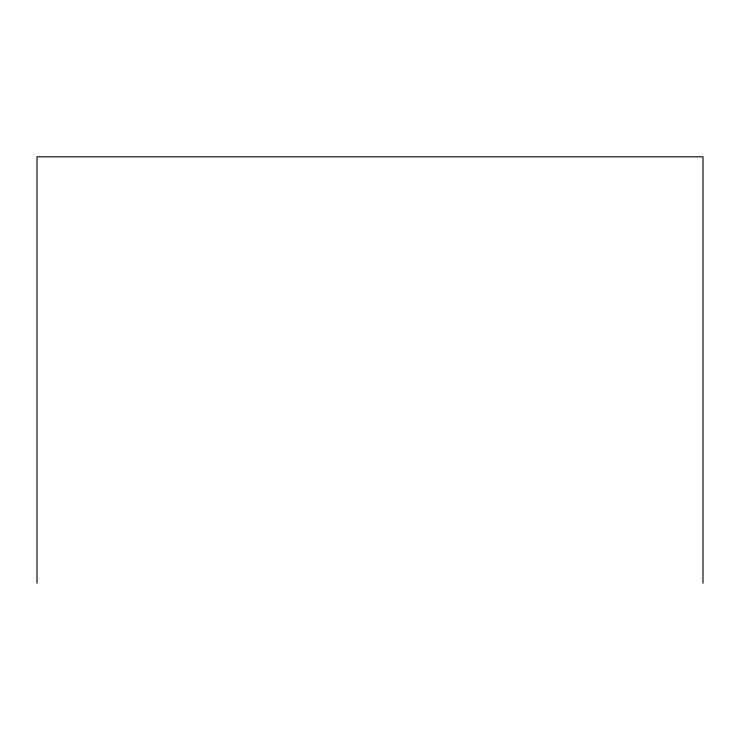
<?xml version="1.0" encoding="UTF-8"?>
<svg xmlns="http://www.w3.org/2000/svg" width="740" height="740" viewBox="0 0 740 740"><rect width="100%" height="100%" fill="white"/><g stroke="black" fill="none" stroke-linecap="round" stroke-linejoin="round"><path stroke-width="1.11" d="M703 583.176L703 156.825L37 156.825L37 583.176"/></g></svg>
